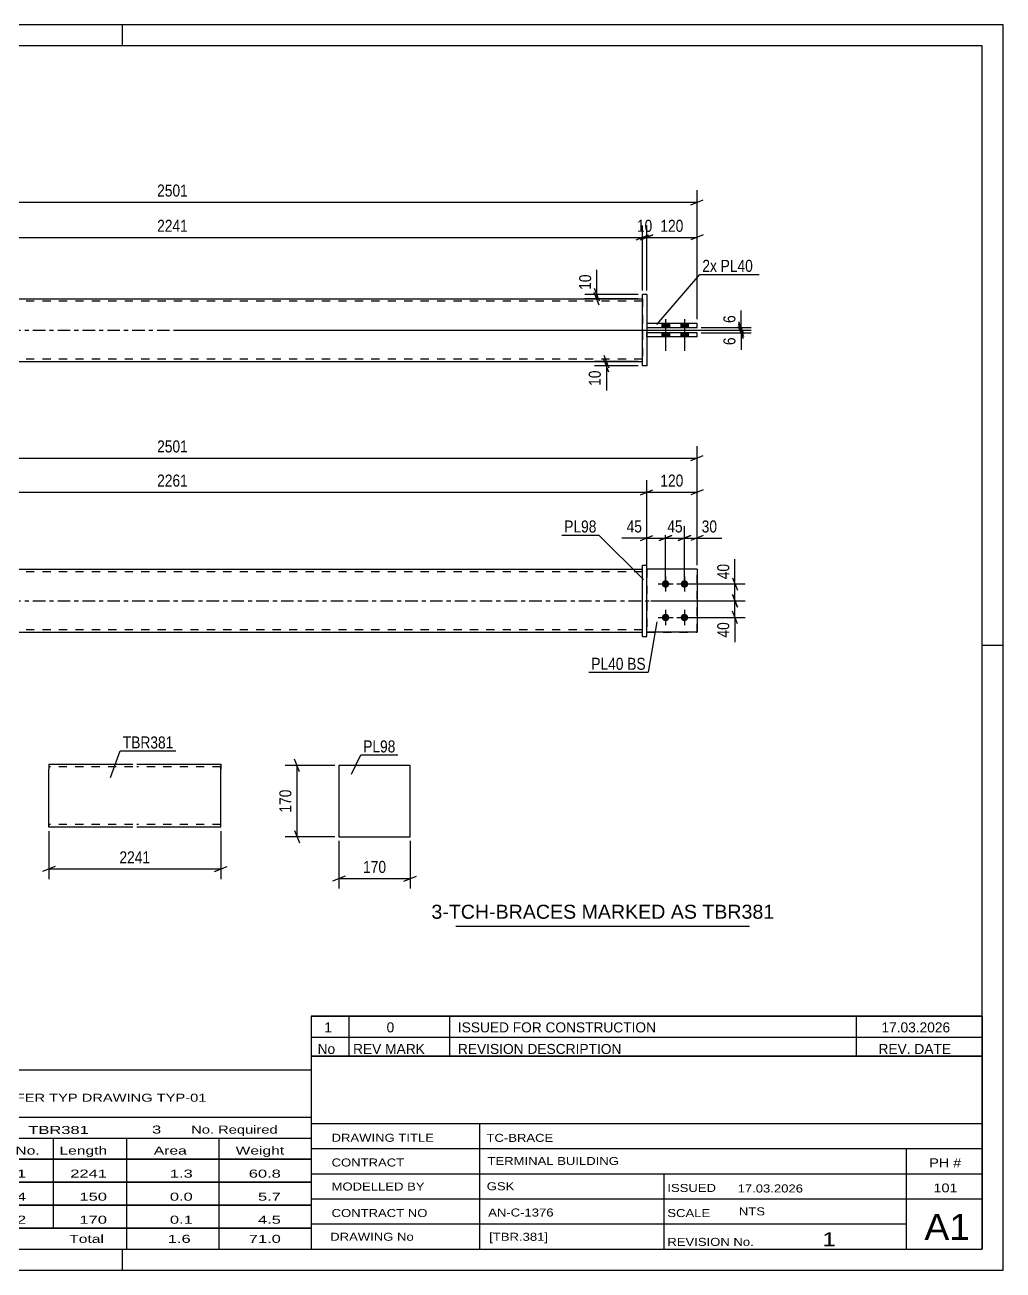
# Model space of a CAD drawing. Header units: millimetres. Extents: x 0 to 420, y 0 to 297.
# Drawn here: x 186.8 to 420, y 0 to 297 of the extents above; entities that cross this region are included whole.
import ezdxf

# ---------------------------------------------------------------- set-up
doc = ezdxf.new("R2010")
doc.units = ezdxf.units.MM
doc.linetypes.add('DXK_LINE_DOT2', pattern=[3.9198, 1.9599, -1.9599])
doc.linetypes.add('DXK_LINE_DOT3', pattern=[5.9187, 2.979, -0.9799, 0.9799, -0.9799])
doc.styles.add('Arial', font='ARIAL.TTF', dxfattribs={"height": 0.2})
doc.styles.add('Arial Narrow', font='ARIALN.TTF', dxfattribs={"height": 0.2})

# ---------------------------------------------------------------- blocks, each defined once
blk = doc.blocks.new('Unknown-580550349-1162')
at = {"color": 5, "linetype": 'Continuous'}
for p, q in [((420, 297), (0, 297)), ((210, 292), (210, 297)), ((420, 0), (420, 297)), ((415, 292), (5, 292)), ((415, 5), (415, 292)), ((420, 149), (415, 149)), ((5, 5), (415, 5)), ((210, 0), (210, 5)), ((0, 0), (420, 0))]:
    blk.add_line(p, q, dxfattribs=at)
blk = doc.blocks.new('Part-580550349-1785 - 1768')
at = {"color": 2, "linetype": 'Continuous'}
for p, q in [((334.02, 151.15), (334.02, 168.15)), ((334.02, 168.15), (335.02, 168.15)), ((335.02, 151.15), (335.02, 168.15)), ((334.02, 151.15), (335.02, 151.15))]:
    blk.add_line(p, q, dxfattribs=at)
blk = doc.blocks.new('Part-580550349-1775 - 1768')
at = {"color": 7, "linetype": 'DXK_LINE_DOT2'}
for p, q in [((347.02, 167.15), (335.02, 167.15)), ((335.02, 167.15), (335.02, 152.15)), ((347.02, 152.15), (347.02, 167.15)), ((335.02, 152.15), (347.02, 152.15))]:
    blk.add_line(p, q, dxfattribs=at)
blk = doc.blocks.new('Part-580550349-1780 - 1768')
at = {"color": 2, "linetype": 'Continuous'}
for p, q in [((347.02, 167.15), (335.02, 167.15)), ((347.02, 167.15), (347.02, 152.15)), ((347.02, 152.15), (335.02, 152.15))]:
    blk.add_line(p, q, dxfattribs=at)
at = {"color": 7, "linetype": 'DXK_LINE_DOT2'}
blk.add_line((335.02, 167.15), (335.02, 152.15), dxfattribs=at)
blk = doc.blocks.new('Part-580550349-1805 - 1768')
at = {"color": 2, "linetype": 'Continuous'}
for p, q in [((109.88, 167.15), (334.02, 167.15)), ((109.88, 152.15), (334.02, 152.15))]:
    blk.add_line(p, q, dxfattribs=at)
at = {"color": 7, "linetype": 'DXK_LINE_DOT2'}
for p, q in [((109.88, 152.15), (109.88, 167.15)), ((334.02, 166.55), (109.88, 166.55)), ((334.02, 152.15), (334.02, 167.15)), ((334.02, 152.75), (109.88, 152.75))]:
    blk.add_line(p, q, dxfattribs=at)
at = {"color": 7, "linetype": 'DXK_LINE_DOT3'}
blk.add_line((99.88, 159.65), (344.02, 159.65), dxfattribs=at)
blk = doc.blocks.new('Bolt-580550349-1806 - 1768')
at = {"linetype": 'Continuous'}
for points in [[(339.52, 164.55, -1), (339.52, 162.75, -1)], [(344.02, 164.55, -1), (344.02, 162.75, -1)], [(339.52, 156.55, -1), (339.52, 154.75, -1)], [(344.02, 156.55, -1), (344.02, 154.75, -1)]]:
    blk.add_hatch(color=1, dxfattribs=at).paths.add_polyline_path(points)
at = {"color": 1, "linetype": 'Continuous'}
for p, q in [((337.72, 163.65), (341.32, 163.65)), ((339.52, 165.45), (339.52, 161.85)), ((342.22, 163.65), (345.82, 163.65)), ((344.02, 165.45), (344.02, 161.85)), ((339.52, 157.45), (339.52, 153.85)), ((344.02, 157.45), (344.02, 153.85)), ((337.72, 155.65), (341.32, 155.65)), ((342.22, 155.65), (345.82, 155.65))]:
    blk.add_line(p, q, dxfattribs=at)
blk = doc.blocks.new('Part-580550349-2085 - 2079')
at = {"color": 2, "linetype": 'Continuous'}
for p, q in [((347.02, 225.79), (335.02, 225.79)), ((347.02, 224.79), (347.02, 225.79)), ((335.02, 224.79), (347.02, 224.79))]:
    blk.add_line(p, q, dxfattribs=at)
at = {"color": 7, "linetype": 'DXK_LINE_DOT2'}
blk.add_line((335.02, 225.79), (335.02, 224.79), dxfattribs=at)
blk = doc.blocks.new('Part-580550349-2090 - 2079')
at = {"color": 2, "linetype": 'Continuous'}
for p, q in [((347.02, 223.59), (335.02, 223.59)), ((347.02, 222.59), (347.02, 223.59)), ((347.02, 222.59), (335.02, 222.59))]:
    blk.add_line(p, q, dxfattribs=at)
at = {"color": 7, "linetype": 'DXK_LINE_DOT2'}
blk.add_line((335.02, 222.59), (335.02, 223.59), dxfattribs=at)
blk = doc.blocks.new('Part-580550349-2107 - 2079')
at = {"color": 2, "linetype": 'Continuous'}
for p, q in [((109.88, 231.69), (334.02, 231.69)), ((109.88, 216.69), (334.02, 216.69))]:
    blk.add_line(p, q, dxfattribs=at)
at = {"color": 7, "linetype": 'DXK_LINE_DOT2'}
for p, q in [((109.88, 216.69), (109.88, 231.69)), ((334.02, 231.69), (334.02, 216.69)), ((334.02, 231.09), (109.88, 231.09)), ((334.02, 217.29), (109.88, 217.29))]:
    blk.add_line(p, q, dxfattribs=at)
at = {"color": 7, "linetype": 'DXK_LINE_DOT3'}
blk.add_line((99.88, 224.19), (344.02, 224.19), dxfattribs=at)
blk = doc.blocks.new('Part-580550349-2091 - 2079')
at = {"color": 2, "linetype": 'Continuous'}
for p, q in [((335.02, 232.69), (334.02, 232.69)), ((334.02, 215.69), (334.02, 232.69)), ((335.02, 232.69), (335.02, 215.69)), ((335.02, 215.69), (334.02, 215.69))]:
    blk.add_line(p, q, dxfattribs=at)
blk = doc.blocks.new('Bolt-580550349-2108 - 2079')
at = {"linetype": 'Continuous'}
for points in [[(340.42, 225.79), (338.62, 225.79), (338.62, 224.79), (340.42, 224.79)], [(340.42, 225.79), (338.62, 225.79), (338.62, 224.79), (340.42, 224.79)], [(344.92, 225.79), (343.12, 225.79), (343.12, 224.79), (344.92, 224.79)], [(344.92, 225.79), (343.12, 225.79), (343.12, 224.79), (344.92, 224.79)], [(340.42, 223.59), (338.62, 223.59), (338.62, 222.59), (340.42, 222.59)], [(340.42, 223.59), (338.62, 223.59), (338.62, 222.59), (340.42, 222.59)], [(344.92, 223.59), (343.12, 223.59), (343.12, 222.59), (344.92, 222.59)], [(344.92, 223.59), (343.12, 223.59), (343.12, 222.59), (344.92, 222.59)]]:
    blk.add_hatch(color=1, dxfattribs=at).paths.add_polyline_path(points)
at = {"color": 1, "linetype": 'Continuous'}
for p, q in [((338.62, 225.79), (338.62, 224.79)), ((338.62, 225.79), (338.62, 224.79)), ((339.52, 226.79), (339.52, 219.29)), ((339.52, 226.79), (339.52, 219.29)), ((340.42, 225.79), (340.42, 224.79)), ((340.42, 225.79), (340.42, 224.79)), ((343.12, 225.79), (343.12, 224.79)), ((343.12, 225.79), (343.12, 224.79)), ((344.02, 226.79), (344.02, 219.29)), ((344.02, 226.79), (344.02, 219.29)), ((344.92, 225.79), (344.92, 224.79)), ((344.92, 225.79), (344.92, 224.79)), ((338.62, 223.59), (338.62, 222.59)), ((338.62, 223.59), (338.62, 222.59)), ((340.42, 223.59), (340.42, 222.59)), ((340.42, 223.59), (340.42, 222.59)), ((343.12, 223.59), (343.12, 222.59)), ((343.12, 223.59), (343.12, 222.59)), ((344.92, 223.59), (344.92, 222.59)), ((344.92, 223.59), (344.92, 222.59))]:
    blk.add_line(p, q, dxfattribs=at)
blk = doc.blocks.new('Part-580550349-1391 - 1375')
at = {"color": 2, "linetype": 'Continuous'}
for p, q in [((278.64, 120.38), (261.64, 120.38)), ((261.64, 120.38), (261.64, 103.38)), ((278.64, 103.38), (278.64, 120.38)), ((261.64, 103.38), (278.64, 103.38))]:
    blk.add_line(p, q, dxfattribs=at)
blk = doc.blocks.new('Part-580550349-1272 - 1254')
at = {"color": 2, "linetype": 'Continuous'}
for p, q in [((192.46, 120.67), (192.46, 119.47)), ((192.46, 120.67), (212.46, 120.67)), ((192.46, 106.41), (192.46, 119.47)), ((213.46, 120.67), (233.46, 120.67)), ((233.46, 120.67), (233.46, 120.57)), ((233.46, 120.57), (233.46, 119.47)), ((233.46, 105.67), (233.46, 119.47)), ((192.46, 105.76), (192.46, 106.41)), ((192.46, 105.67), (192.46, 105.76)), ((212.46, 105.67), (192.46, 105.67)), ((233.46, 105.67), (213.46, 105.67))]:
    blk.add_line(p, q, dxfattribs=at)
at = {"color": 7, "linetype": 'DXK_LINE_DOT2'}
for p, q in [((212.46, 120.07), (192.46, 120.07)), ((233.46, 120.07), (213.46, 120.07)), ((233.46, 119.47), (233.46, 120.31)), ((192.46, 106.41), (192.46, 106.02)), ((192.46, 106.27), (192.46, 106.31)), ((212.46, 106.27), (192.46, 106.27)), ((233.46, 106.27), (213.46, 106.27)), ((233.46, 106.27), (233.46, 106.31))]:
    blk.add_line(p, q, dxfattribs=at)
blk = doc.blocks.new('StraightDimension-580550349-1971 - 1768')
at = {"color": 7, "linetype": 'Continuous'}
for p, q in [((345.02, 163.65), (358.46, 163.65)), ((355.46, 165.15), (356.66, 162.15)), ((356.06, 159.65), (356.06, 163.65)), ((356.66, 158.15), (355.46, 161.15)), ((336.02, 159.65), (358.46, 159.65))]:
    blk.add_line(p, q, dxfattribs=at)
at = {"color": 0}
blk.add_wipeout([(355.31, 169.04), (351.11, 169.04), (351.11, 164.18), (355.31, 164.18)], dxfattribs=at)
at = {"color": 7, "linetype": 'Continuous'}
blk.add_line((356.06, 163.65), (356.06, 169.56), dxfattribs=at)
blk.add_line((356.06, 163.65), (356.06, 169.56), dxfattribs=at)
at = {"color": 3, "style": 'Arial Narrow'}
blk.add_text('40', height=2.863, rotation=90.0002, dxfattribs=at).set_placement((354.71, 164.78))
blk = doc.blocks.new('StraightDimension-580550349-2003 - 1768')
at = {"color": 7, "linetype": 'Continuous'}
for p, q in [((335.02, 168.15), (335.02, 177.44)), ((339.52, 164.65), (339.52, 177.44)), ((333.52, 173.99), (336.52, 175.19)), ((335.02, 174.59), (339.52, 174.59)), ((341.02, 175.19), (338.02, 173.99))]:
    blk.add_line(p, q, dxfattribs=at)
at = {"color": 0}
blk.add_wipeout([(334.49, 175.34), (334.49, 179.54), (329.64, 179.54), (329.64, 175.34)], dxfattribs=at)
at = {"color": 7, "linetype": 'Continuous'}
blk.add_line((335.02, 174.59), (329.11, 174.59), dxfattribs=at)
blk.add_line((335.02, 174.59), (329.11, 174.59), dxfattribs=at)
at = {"color": 3, "style": 'Arial Narrow'}
blk.add_text('45', height=2.863, dxfattribs=at).set_placement((330.24, 175.94))
blk = doc.blocks.new('StraightDimension-580550349-1962 - 1768')
at = {"color": 7, "linetype": 'Continuous'}
for p, q in [((355.46, 161.15), (356.66, 158.15)), ((336.02, 159.65), (358.46, 159.65)), ((356.06, 155.65), (356.06, 159.65)), ((345.02, 155.65), (358.46, 155.65)), ((356.66, 154.15), (355.46, 157.15))]:
    blk.add_line(p, q, dxfattribs=at)
at = {"color": 0}
blk.add_wipeout([(355.31, 155.13), (351.11, 155.13), (351.11, 150.27), (355.31, 150.27)], dxfattribs=at)
at = {"color": 7, "linetype": 'Continuous'}
blk.add_line((356.06, 155.65), (356.06, 149.75), dxfattribs=at)
blk.add_line((356.06, 155.65), (356.06, 149.75), dxfattribs=at)
at = {"color": 3, "style": 'Arial Narrow'}
blk.add_text('40', height=2.863, rotation=90.0002, dxfattribs=at).set_placement((354.71, 150.87))
blk = doc.blocks.new('StraightDimension-580550349-1898 - 1768')
at = {"color": 7, "linetype": 'Continuous'}
for p, q in [((335.02, 168.15), (335.02, 188.38)), ((347.02, 168.15), (347.02, 188.38)), ((333.52, 184.93), (336.52, 186.13)), ((335.02, 185.53), (347.02, 185.53)), ((348.52, 186.13), (345.52, 184.93))]:
    blk.add_line(p, q, dxfattribs=at)
at = {"color": 0}
blk.add_wipeout([(344.36, 186.28), (344.36, 190.48), (337.68, 190.48), (337.68, 186.28)], dxfattribs=at)
at = {"color": 3, "style": 'Arial Narrow'}
blk.add_text('120', height=2.863, dxfattribs=at).set_placement((338.28, 186.88))
blk = doc.blocks.new('StraightDimension-580550349-1917 - 1768')
at = {"color": 7, "linetype": 'Continuous'}
for p, q in [((108.88, 160.65), (108.88, 188.38)), ((335.02, 168.15), (335.02, 188.38)), ((110.38, 186.13), (107.38, 184.93)), ((108.88, 185.53), (335.02, 185.53)), ((333.52, 184.93), (336.52, 186.13))]:
    blk.add_line(p, q, dxfattribs=at)
at = {"color": 0}
blk.add_wipeout([(226.21, 186.28), (226.21, 190.48), (217.69, 190.48), (217.69, 186.28)], dxfattribs=at)
at = {"color": 3, "style": 'Arial Narrow'}
blk.add_text('2261', height=2.863, dxfattribs=at).set_placement((218.29, 186.88))
blk = doc.blocks.new('StraightDimension-580550349-2019 - 1768')
at = {"color": 7, "linetype": 'Continuous'}
for p, q in [((339.52, 164.65), (339.52, 177.44)), ((344.02, 164.65), (344.02, 177.44)), ((338.02, 173.99), (341.02, 175.19)), ((339.52, 174.59), (344.02, 174.59)), ((345.52, 175.19), (342.52, 173.99))]:
    blk.add_line(p, q, dxfattribs=at)
at = {"color": 0}
blk.add_wipeout([(344.2, 175.34), (344.2, 179.54), (339.34, 179.54), (339.34, 175.34)], dxfattribs=at)
at = {"color": 3, "style": 'Arial Narrow'}
blk.add_text('45', height=2.863, dxfattribs=at).set_placement((339.94, 175.94))
blk = doc.blocks.new('StraightDimension-580550349-2032 - 1768')
at = {"color": 7, "linetype": 'Continuous'}
for p, q in [((344.02, 164.65), (344.02, 177.44)), ((347.02, 168.15), (347.02, 177.44)), ((342.52, 173.99), (345.52, 175.19)), ((344.02, 174.59), (347.02, 174.59)), ((348.52, 175.19), (345.52, 173.99))]:
    blk.add_line(p, q, dxfattribs=at)
at = {"color": 0}
blk.add_wipeout([(352.4, 175.34), (352.4, 179.54), (347.54, 179.54), (347.54, 175.34)], dxfattribs=at)
at = {"color": 7, "linetype": 'Continuous'}
blk.add_line((347.02, 174.59), (352.92, 174.59), dxfattribs=at)
blk.add_line((347.02, 174.59), (352.92, 174.59), dxfattribs=at)
at = {"color": 3, "style": 'Arial Narrow'}
blk.add_text('30', height=2.863, dxfattribs=at).set_placement((348.14, 175.94))
blk = doc.blocks.new('StraightDimension-580550349-3765 - 1768')
at = {"color": 7, "linetype": 'Continuous'}
for p, q in [((96.88, 168.15), (96.88, 196.53)), ((347.02, 168.15), (347.02, 196.53)), ((98.38, 194.28), (95.38, 193.08)), ((96.88, 193.68), (347.02, 193.68)), ((345.52, 193.08), (348.52, 194.28))]:
    blk.add_line(p, q, dxfattribs=at)
at = {"color": 0}
blk.add_wipeout([(226.21, 194.43), (226.21, 198.63), (217.69, 198.63), (217.69, 194.43)], dxfattribs=at)
at = {"color": 3, "style": 'Arial Narrow'}
blk.add_text('2501', height=2.863, dxfattribs=at).set_placement((218.29, 195.03))
blk = doc.blocks.new('StraightDimension-580550349-2155 - 2079')
at = {"color": 7, "linetype": 'Continuous'}
for p, q in [((356.92, 226.29), (358.12, 223.29)), ((222.95, 224.19), (359.92, 224.19)), ((348.02, 224.79), (359.92, 224.79)), ((358.12, 222.69), (356.92, 225.69)), ((357.52, 224.19), (357.52, 224.79))]:
    blk.add_line(p, q, dxfattribs=at)
at = {"color": 0}
blk.add_wipeout([(356.77, 228.34), (352.57, 228.34), (352.57, 225.31), (356.77, 225.31)], dxfattribs=at)
at = {"color": 7, "linetype": 'Continuous'}
blk.add_line((357.52, 224.79), (357.52, 228.87), dxfattribs=at)
blk.add_line((357.52, 224.79), (357.52, 228.87), dxfattribs=at)
at = {"color": 3, "style": 'Arial Narrow'}
blk.add_text('6', height=2.86, rotation=90.0002, dxfattribs=at).set_placement((356.17, 225.91))
blk = doc.blocks.new('StraightDimension-580550349-2230 - 2079')
at = {"color": 7, "linetype": 'Continuous'}
for p, q in [((332.52, 245.7), (335.52, 246.9)), ((336.52, 246.9), (333.52, 245.7)), ((334.02, 233.69), (334.02, 249.15)), ((335.02, 233.69), (335.02, 249.15)), ((334.02, 246.3), (335.02, 246.3))]:
    blk.add_line(p, q, dxfattribs=at)
at = {"color": 0}
blk.add_wipeout([(336.95, 247.05), (336.95, 251.25), (332.09, 251.25), (332.09, 247.05)], dxfattribs=at)
at = {"color": 3, "style": 'Arial Narrow'}
blk.add_text('10', height=2.863, dxfattribs=at).set_placement((332.69, 247.65))
blk = doc.blocks.new('StraightDimension-580550349-2190 - 2079')
at = {"color": 7, "linetype": 'Continuous'}
for p, q in [((333.52, 245.7), (336.52, 246.9)), ((335.02, 233.69), (335.02, 249.15)), ((348.52, 246.9), (345.52, 245.7)), ((347.02, 226.79), (347.02, 249.15)), ((335.02, 246.3), (347.02, 246.3))]:
    blk.add_line(p, q, dxfattribs=at)
at = {"color": 0}
blk.add_wipeout([(344.36, 247.05), (344.36, 251.25), (337.68, 251.25), (337.68, 247.05)], dxfattribs=at)
at = {"color": 3, "style": 'Arial Narrow'}
blk.add_text('120', height=2.863, dxfattribs=at).set_placement((338.28, 247.65))
blk = doc.blocks.new('StraightDimension-580550349-2162 - 2079')
at = {"color": 7, "linetype": 'Continuous'}
for p, q in [((222.95, 224.19), (359.92, 224.19)), ((348.02, 223.59), (359.92, 223.59)), ((356.92, 225.69), (358.12, 222.69)), ((358.12, 222.09), (356.92, 225.09)), ((357.52, 223.59), (357.52, 224.19))]:
    blk.add_line(p, q, dxfattribs=at)
at = {"color": 0}
blk.add_wipeout([(356.77, 223.06), (352.57, 223.06), (352.57, 220.03), (356.77, 220.03)], dxfattribs=at)
at = {"color": 7, "linetype": 'Continuous'}
blk.add_line((357.52, 223.59), (357.52, 219.51), dxfattribs=at)
blk.add_line((357.52, 223.59), (357.52, 219.51), dxfattribs=at)
at = {"color": 3, "style": 'Arial Narrow'}
blk.add_text('6', height=2.86, rotation=90.0002, dxfattribs=at).set_placement((356.17, 220.63))
blk = doc.blocks.new('StraightDimension-580550349-2220 - 2079')
at = {"color": 7, "linetype": 'Continuous'}
for p, q in [((111.38, 246.9), (108.38, 245.7)), ((109.88, 233.69), (109.88, 249.15)), ((332.52, 245.7), (335.52, 246.9)), ((334.02, 233.69), (334.02, 249.15)), ((109.88, 246.3), (334.02, 246.3))]:
    blk.add_line(p, q, dxfattribs=at)
at = {"color": 0}
blk.add_wipeout([(226.21, 247.05), (226.21, 251.25), (217.69, 251.25), (217.69, 247.05)], dxfattribs=at)
at = {"color": 3, "style": 'Arial Narrow'}
blk.add_text('2241', height=2.863, dxfattribs=at).set_placement((218.29, 247.65))
blk = doc.blocks.new('StraightDimension-580550349-2241 - 2079')
at = {"color": 7, "linetype": 'Continuous'}
for p, q in [((96.88, 226.79), (96.88, 257.56)), ((347.02, 226.79), (347.02, 257.56)), ((98.38, 255.31), (95.38, 254.11)), ((96.88, 254.71), (347.02, 254.71)), ((345.52, 254.11), (348.52, 255.31))]:
    blk.add_line(p, q, dxfattribs=at)
at = {"color": 0}
blk.add_wipeout([(226.21, 255.46), (226.21, 259.66), (217.69, 259.66), (217.69, 255.46)], dxfattribs=at)
at = {"color": 3, "style": 'Arial Narrow'}
blk.add_text('2501', height=2.863, dxfattribs=at).set_placement((218.29, 256.06))
blk = doc.blocks.new('StraightDimension-580550349-2252 - 2079')
at = {"color": 7, "linetype": 'Continuous'}
for p, q in [((333.02, 232.69), (320.27, 232.69)), ((333.02, 231.69), (320.27, 231.69)), ((322.52, 234.19), (323.72, 231.19)), ((323.72, 230.19), (322.52, 233.19)), ((323.12, 231.69), (323.12, 232.69))]:
    blk.add_line(p, q, dxfattribs=at)
at = {"color": 0}
blk.add_wipeout([(322.37, 238.07), (318.17, 238.07), (318.17, 233.21), (322.37, 233.21)], dxfattribs=at)
at = {"color": 7, "linetype": 'Continuous'}
blk.add_line((323.12, 232.69), (323.12, 238.59), dxfattribs=at)
blk.add_line((323.12, 232.69), (323.12, 238.59), dxfattribs=at)
at = {"color": 3, "style": 'Arial Narrow'}
blk.add_text('10', height=2.863, rotation=90.0002, dxfattribs=at).set_placement((321.77, 233.81))
blk = doc.blocks.new('StraightDimension-580550349-2263 - 2079')
at = {"color": 7, "linetype": 'Continuous'}
for p, q in [((324.82, 218.19), (326.02, 215.19)), ((326.02, 214.19), (324.82, 217.19)), ((333.02, 216.69), (322.57, 216.69)), ((333.02, 215.69), (322.57, 215.69)), ((325.42, 215.69), (325.42, 216.69))]:
    blk.add_line(p, q, dxfattribs=at)
at = {"color": 0}
blk.add_wipeout([(324.67, 215.16), (320.47, 215.16), (320.47, 210.31), (324.67, 210.31)], dxfattribs=at)
at = {"color": 7, "linetype": 'Continuous'}
blk.add_line((325.42, 215.69), (325.42, 209.78), dxfattribs=at)
blk.add_line((325.42, 215.69), (325.42, 209.78), dxfattribs=at)
at = {"color": 3, "style": 'Arial Narrow'}
blk.add_text('10', height=2.863, rotation=90.0002, dxfattribs=at).set_placement((324.07, 210.91))
blk = doc.blocks.new('StraightDimension-580550349-1393 - 1375')
at = {"color": 7, "linetype": 'Continuous'}
for p, q in [((261.64, 102.38), (261.64, 90.98)), ((278.64, 102.38), (278.64, 90.98)), ((263.14, 93.98), (260.14, 92.78)), ((261.64, 93.38), (278.64, 93.38)), ((277.14, 92.78), (280.14, 93.98))]:
    blk.add_line(p, q, dxfattribs=at)
at = {"color": 0}
blk.add_wipeout([(273.49, 94.13), (273.49, 98.33), (266.8, 98.33), (266.8, 94.13)], dxfattribs=at)
at = {"color": 3, "style": 'Arial Narrow'}
blk.add_text('170', height=2.863, dxfattribs=at).set_placement((267.4, 94.73))
blk = doc.blocks.new('StraightDimension-580550349-1398 - 1375')
at = {"color": 7, "linetype": 'Continuous'}
for p, q in [((252.24, 118.88), (251.04, 121.88)), ((260.64, 120.38), (248.79, 120.38)), ((251.64, 103.38), (251.64, 120.38)), ((251.04, 104.88), (252.24, 101.88)), ((260.64, 103.38), (248.79, 103.38))]:
    blk.add_line(p, q, dxfattribs=at)
at = {"color": 0}
blk.add_wipeout([(250.89, 115.22), (246.69, 115.22), (246.69, 108.53), (250.89, 108.53)], dxfattribs=at)
at = {"color": 3, "style": 'Arial Narrow'}
blk.add_text('170', height=2.863, rotation=90.0002, dxfattribs=at).set_placement((250.29, 109.13))
blk = doc.blocks.new('StraightDimension-580550349-1354 - 1254')
at = {"color": 7, "linetype": 'Continuous'}
for p, q in [((192.46, 104.67), (192.46, 93.27)), ((233.46, 104.67), (233.46, 93.27)), ((193.96, 96.27), (190.96, 95.07)), ((192.46, 95.67), (233.46, 95.67)), ((231.96, 95.07), (234.96, 96.27))]:
    blk.add_line(p, q, dxfattribs=at)
at = {"color": 0}
blk.add_wipeout([(217.21, 96.42), (217.21, 100.62), (208.7, 100.62), (208.7, 96.42)], dxfattribs=at)
at = {"color": 3, "style": 'Arial Narrow'}
blk.add_text('2241', height=2.863, dxfattribs=at).set_placement((209.3, 97.02))
blk = doc.blocks.new('Unknown-580550349-4416')
at = {"color": 7, "linetype": 'Continuous'}
for p, q in [((255, 51.05), (255, 5)), ((255, 51.05), (415, 51.05)), ((415, 51), (415, 5)), ((255, 35), (415, 35)), ((295.14, 35), (295.14, 5)), ((255, 29), (415, 29)), ((397, 5.05), (397, 29.05)), ((255, 23), (415, 23)), ((339.14, 23), (339.14, 5)), ((255, 17), (415, 17)), ((255, 11), (397, 11)), ((255, 5), (415, 5))]:
    blk.add_line(p, q, dxfattribs=at)
at = {"color": 7, "style": 'Arial Narrow'}
for s, height, width, p in [('DRAWING TITLE', 1.9089, 1.425378, (259.88, 30.61)), ('TC-BRACE', 1.909, 1.425378, (296.81, 30.59)), ('TERMINAL BUILDING', 1.9089, 1.425378, (297.06, 25.07)), ('CONTRACT', 1.909, 1.425378, (259.88, 24.71)), ('MODELLED BY', 1.9089, 1.425378, (259.88, 18.98)), ('GSK', 1.909, 1.425378, (296.88, 19.04)), ('ISSUED', 1.909, 1.425378, (339.94, 18.64)), ('17.03.2026', 1.909, 1.425378, (356.69, 18.52)), ('CONTRACT NO', 1.9089, 1.425378, (259.88, 12.66)), ('AN-C-1376', 1.909, 1.425378, (297.23, 12.78)), ('SCALE', 1.909, 1.425378, (339.94, 12.65)), ('A1', 6.204, 1.25, (401.24, 7.2)), ('DRAWING No', 1.909, 1.425378, (259.56, 7)), ('[TBR.381]', 1.909, 1.425378, (297.46, 6.99)), ('1', 3.34, 1.5, (376.91, 5.68)), ('REVISION No.', 1.9089, 1.425378, (339.94, 5.77))]:
    blk.add_text(s, height=height, dxfattribs=dict(at, width=width)).set_placement(p)
at = {"color": 7, "linetype": 'Continuous', "style": 'Arial Narrow'}
for s, height, width, p in [('PH #', 2.1, 1.42538, (402.4, 24.55)), ('101', 2.1, 1.42538, (403.41, 18.55)), ('NTS', 1.909, 1.425378, (357, 13.05))]:
    blk.add_text(s, height=height, dxfattribs=dict(at, width=width)).set_placement(p)
blk = doc.blocks.new('Unknown-580550349-4417')
at = {"color": 7, "linetype": 'Continuous'}
for p, q in [((255, 60.55), (415, 60.55)), ((415, 60.55), (255, 60.55)), ((255, 60.55), (255, 55.55)), ((264, 60.55), (264, 55.55)), ((288, 60.55), (288, 55.55)), ((385, 60.55), (385, 55.55)), ((415, 60.55), (415, 55.55)), ((255, 55.55), (415, 55.55)), ((255, 55.55), (255, 51.05)), ((255, 55.55), (415, 55.55)), ((264, 55.55), (264, 51.05)), ((288, 55.55), (288, 51.05)), ((385, 55.55), (385, 51.05)), ((415, 55.55), (415, 51.05)), ((415, 51.05), (255, 51.05))]:
    blk.add_line(p, q, dxfattribs=at)
at = {"color": 7, "linetype": 'Continuous', "style": 'Arial Narrow'}
for s, height, width, p in [('1', 2.39, 1.196471, (258.16, 56.7)), ('0', 2.39, 1.196471, (273, 56.7)), ('ISSUED FOR CONSTRUCTION', 2.3861, 1.196471, (290, 56.7)), ('17.03.2026', 2.386, 1.196471, (391, 56.7)), ('No', 2.386, 1.2, (256.54, 51.55)), ('REV MARK', 2.386, 1.2, (265, 51.55)), ('REVISION DESCRIPTION', 2.3861, 1.2, (290, 51.55)), ('REV. DATE', 2.386, 1.2, (390.28, 51.55))]:
    blk.add_text(s, height=height, dxfattribs=dict(at, width=width)).set_placement(p)
blk = doc.blocks.new('Unknown-580550349-4418')
at = {"color": 7, "linetype": 'Continuous'}
for p, q in [((95, 47.75), (255, 47.75)), ((95, 36.5), (95, 47.75)), ((255, 47.75), (255, 36.5)), ((95, 36.5), (255, 36.5)), ((95, 36.5), (95, 31.5)), ((255, 36.5), (255, 31.5)), ((95, 31.5), (255, 31.5)), ((95, 31.5), (95, 26.5)), ((119, 31.5), (119, 26.5)), ((154.5, 31.5), (154.5, 26.5)), ((180.5, 31.5), (180.5, 26.5)), ((193.5, 31.5), (193.5, 26.5)), ((211, 31.5), (211, 26.5)), ((233, 31.5), (233, 26.5)), ((255, 31.5), (255, 26.5)), ((95, 26.5), (255, 26.5)), ((95, 26.45), (95, 21.05)), ((95, 26.45), (255, 26.45)), ((119, 26.5), (119, 21)), ((154.5, 26.5), (154.5, 21)), ((180.5, 26.5), (180.5, 21)), ((193.5, 26.5), (193.5, 21)), ((211, 26.5), (211, 21)), ((233, 26.5), (233, 21)), ((255, 26.45), (255, 21.05)), ((95, 21.05), (255, 21.05)), ((95, 20.95), (95, 15.55)), ((95, 20.95), (255, 20.95)), ((119, 21), (119, 15.5)), ((154.5, 21), (154.5, 15.5)), ((180.5, 21), (180.5, 15.5)), ((193.5, 21), (193.5, 15.5)), ((211, 21), (211, 15.5)), ((233, 21), (233, 15.5)), ((255, 20.95), (255, 15.55)), ((95, 15.55), (255, 15.55)), ((95, 15.45), (95, 10.05)), ((95, 15.45), (255, 15.45)), ((119, 15.5), (119, 10)), ((154.5, 15.5), (154.5, 10)), ((180.5, 15.5), (180.5, 10)), ((193.5, 15.5), (193.5, 10)), ((211, 15.5), (211, 10)), ((233, 15.5), (233, 10)), ((255, 15.45), (255, 10.05)), ((95, 10.05), (255, 10.05)), ((95, 10), (255, 10)), ((95, 10), (95, 5)), ((211, 10), (211, 5)), ((233, 10), (233, 5)), ((255, 10), (255, 5)), ((95, 5), (255, 5))]:
    blk.add_line(p, q, dxfattribs=at)
at = {"color": 7, "style": 'Arial Narrow'}
for s, height, width, p in [('GENERAL NOTES & WELD DETAILS :', 2.8633, 1.4, (96.15, 40.06)), ('REFER TYP DRAWING TYP-01', 1.9089, 1.6, (179.7, 40.16)), ("MATERIAL LIST FOR ASSEMBLY MK'D", 1.9089, 1.6, (96.15, 32.56)), ('TBR381', 1.909, 1.794707, (187.59, 32.47)), ('3', 1.91, 1.794707, (217.08, 32.56)), ('No. Required', 1.9089, 1.6, (226.41, 32.56)), ('Mark', 1.909, 1.7, (96.34, 27.5)), ('Profile', 1.909, 1.7, (129.41, 27.5)), ('Material', 1.909, 1.7, (159.54, 27.56)), ('No.', 1.909, 1.7, (184.5, 27.56)), ('Length', 1.909, 1.7, (195, 27.56)), ('Area', 1.909, 1.7, (217.5, 27.56)), ('Weight', 1.909, 1.7, (237, 27.56))]:
    blk.add_text(s, height=height, dxfattribs=dict(at, width=width)).set_placement(p)
at = {"color": 7, "linetype": 'Continuous', "style": 'Arial Narrow'}
for s, height, width, p in [('TBR381', 1.909, 1.794707, (96.5, 22.06)), ('SHS150*6', 1.909, 1.794707, (121, 22.06)), ('E350', 1.909, 1.794707, (160.74, 22.06)), ('1', 1.91, 1.794707, (184.86, 22.06)), ('2241', 1.909, 1.794707, (197.58, 22.06)), ('1.3', 1.909, 1.794707, (221.32, 22.06)), ('60.8', 1.909, 1.794707, (240.14, 22.06)), ('PL40', 1.909, 1.794707, (96.5, 16.56)), ('PL10*120', 1.909, 1.794707, (121, 16.56)), ('E350', 1.909, 1.794707, (160.74, 16.56)), ('4', 1.91, 1.794707, (184.86, 16.56)), ('150', 1.909, 1.794707, (199.77, 16.56)), ('0.0', 1.909, 1.794707, (221.32, 16.56)), ('5.7', 1.909, 1.794707, (242.33, 16.56)), ('PL98', 1.909, 1.794707, (96.5, 11.06)), ('PL10*170', 1.909, 1.794707, (121, 11.06)), ('E350', 1.909, 1.794707, (160.74, 11.06)), ('2', 1.91, 1.794707, (184.86, 11.06)), ('170', 1.909, 1.794707, (199.77, 11.06)), ('0.1', 1.909, 1.794707, (221.32, 11.06)), ('4.5', 1.909, 1.794707, (242.33, 11.06)), ('Total', 1.909, 1.7, (197.33, 6.5)), ('1.6', 1.909, 1.794707, (220.83, 6.5)), ('71.0', 1.909, 1.794707, (240.14, 6.5))]:
    blk.add_text(s, height=height, dxfattribs=dict(at, width=width)).set_placement(p)
blk = doc.blocks.new('Unknown-580550349-4419')
at = {"color": 7, "linetype": 'Continuous'}
blk.add_line((289.5, 82.05), (359.5, 82.05), dxfattribs=at)
at = {"color": 7, "style": 'Arial'}
blk.add_text('3-TCH-BRACES MARKED AS TBR381', height=3.3428, dxfattribs=at).set_placement((283.69, 83.8))
blk = doc.blocks.new('Mark-580550349-1781 - 1768')
at = {"color": 0}
blk.add_wipeout([(323.04, 175.93), (323.04, 178.93), (315.37, 178.93), (315.37, 175.93)], dxfattribs=at)
blk.add_wipeout([(323.04, 175.93), (323.04, 178.93), (315.37, 178.93), (315.37, 175.93)], dxfattribs=at)
at = {"color": 30, "linetype": 'Continuous'}
for p in [(314.77, 175.33), (334.25, 164.72)]:
    blk.add_line(p, (323.64, 175.33), dxfattribs=at)
at = {"color": 3, "style": 'Arial Narrow'}
blk.add_text('PL98', height=2.863, dxfattribs=at).set_placement((315.37, 175.93))
blk = doc.blocks.new('MarkSet-580550349-2064 - 1768')
at = {"color": 0}
blk.add_wipeout([(329.49, 143.18), (329.49, 146.18), (321.82, 146.18), (321.82, 143.18)], dxfattribs=at)
blk.add_wipeout([(329.49, 143.18), (329.49, 146.18), (321.82, 146.18), (321.82, 143.18)], dxfattribs=at)
blk.add_wipeout([(334.78, 143.18), (334.78, 146.18), (330.39, 146.18), (330.39, 143.18)], dxfattribs=at)
blk.add_wipeout([(334.78, 143.18), (334.78, 146.18), (330.39, 146.18), (330.39, 143.18)], dxfattribs=at)
at = {"color": 30, "linetype": 'Continuous'}
for p in [(337.45, 154.66), (321.22, 142.58)]:
    blk.add_line(p, (335.38, 142.58), dxfattribs=at)
at = {"color": 3, "style": 'Arial Narrow'}
for s, p in [('PL40', (321.82, 143.18)), ('BS', (330.39, 143.18))]:
    blk.add_text(s, height=2.863, dxfattribs=at).set_placement(p)
blk = doc.blocks.new('MarkSet-580550349-2300 - 2079')
at = {"color": 0}
blk.add_wipeout([(351.76, 238.1), (351.76, 241.1), (348.29, 241.1), (348.29, 238.1)], dxfattribs=at)
blk.add_wipeout([(351.76, 238.1), (351.76, 241.1), (348.29, 241.1), (348.29, 238.1)], dxfattribs=at)
at = {"color": 30, "linetype": 'Continuous'}
blk.add_line((337.45, 225.56), (347.69, 237.5), dxfattribs=at)
at = {"color": 0}
blk.add_wipeout([(360.34, 238.1), (360.34, 241.1), (352.66, 241.1), (352.66, 238.1)], dxfattribs=at)
blk.add_wipeout([(360.34, 238.1), (360.34, 241.1), (352.66, 241.1), (352.66, 238.1)], dxfattribs=at)
at = {"color": 30, "linetype": 'Continuous'}
blk.add_line((347.69, 237.5), (361.84, 237.5), dxfattribs=at)
at = {"color": 3, "style": 'Arial Narrow'}
for s, p in [('2x', (348.29, 238.1)), ('PL40', (352.66, 238.1))]:
    blk.add_text(s, height=2.863, dxfattribs=at).set_placement(p)
blk = doc.blocks.new('Mark-580550349-1387 - 1375')
at = {"color": 0}
blk.add_wipeout([(275.1, 123.47), (275.1, 126.47), (267.43, 126.47), (267.43, 123.47)], dxfattribs=at)
blk.add_wipeout([(275.1, 123.47), (275.1, 126.47), (267.43, 126.47), (267.43, 123.47)], dxfattribs=at)
at = {"color": 30, "linetype": 'Continuous'}
for p, q in [((264.62, 118.26), (266.83, 122.87)), ((266.83, 122.87), (275.7, 122.87))]:
    blk.add_line(p, q, dxfattribs=at)
at = {"color": 3, "style": 'Arial Narrow'}
blk.add_text('PL98', height=2.863, dxfattribs=at).set_placement((267.43, 123.47))
blk = doc.blocks.new('Mark-580550349-1267 - 1254')
at = {"color": 0}
blk.add_wipeout([(222.17, 124.42), (222.17, 127.42), (210.11, 127.42), (210.11, 124.42)], dxfattribs=at)
blk.add_wipeout([(222.17, 124.42), (222.17, 127.42), (210.11, 127.42), (210.11, 124.42)], dxfattribs=at)
at = {"color": 30, "linetype": 'Continuous'}
for p, q in [((207.15, 117.51), (209.51, 123.82)), ((209.51, 123.82), (222.77, 123.82))]:
    blk.add_line(p, q, dxfattribs=at)
at = {"color": 3, "style": 'Arial Narrow'}
blk.add_text('TBR381', height=2.863, dxfattribs=at).set_placement((210.11, 124.42))

msp = doc.modelspace()

# ---------------------------------------------------------------- block references
for name in ['Unknown-580550349-1162', 'Part-580550349-2107 - 2079', 'Part-580550349-2091 - 2079', 'Part-580550349-2085 - 2079', 'Bolt-580550349-2108 - 2079', 'Part-580550349-2090 - 2079', 'Part-580550349-1805 - 1768', 'Part-580550349-1785 - 1768', 'Part-580550349-1775 - 1768', 'Part-580550349-1780 - 1768', 'Bolt-580550349-1806 - 1768', 'Part-580550349-1272 - 1254', 'Part-580550349-1391 - 1375', 'Unknown-580550349-4419', 'Unknown-580550349-4417', 'Unknown-580550349-4416', 'Unknown-580550349-4418']:
    msp.add_blockref(name, (0, 0))

# ---------------------------------------------------------------- next in the draw order: block references
for name in ['StraightDimension-580550349-2230 - 2079', 'StraightDimension-580550349-2155 - 2079', 'StraightDimension-580550349-1971 - 1768', 'Mark-580550349-1267 - 1254', 'Mark-580550349-1387 - 1375', 'StraightDimension-580550349-1354 - 1254', 'StraightDimension-580550349-1393 - 1375']:
    msp.add_blockref(name, (0, 0))

# ---------------------------------------------------------------- next in the draw order: block references
for name in ['StraightDimension-580550349-2190 - 2079', 'StraightDimension-580550349-2003 - 1768', 'StraightDimension-580550349-1962 - 1768', 'StraightDimension-580550349-1398 - 1375']:
    msp.add_blockref(name, (0, 0))

# ---------------------------------------------------------------- next in the draw order: block references
for name in ['StraightDimension-580550349-2220 - 2079', 'StraightDimension-580550349-2162 - 2079', 'StraightDimension-580550349-1898 - 1768', 'MarkSet-580550349-2064 - 1768']:
    msp.add_blockref(name, (0, 0))

# ---------------------------------------------------------------- next in the draw order: block references
for name in ['StraightDimension-580550349-2241 - 2079', 'StraightDimension-580550349-2263 - 2079', 'StraightDimension-580550349-1917 - 1768', 'StraightDimension-580550349-2019 - 1768']:
    msp.add_blockref(name, (0, 0))

# ---------------------------------------------------------------- next in the draw order: block references
for name in ['MarkSet-580550349-2300 - 2079', 'StraightDimension-580550349-2252 - 2079', 'StraightDimension-580550349-2032 - 1768']:
    msp.add_blockref(name, (0, 0))

# ---------------------------------------------------------------- next in the draw order: block references
msp.add_blockref('StraightDimension-580550349-3765 - 1768', (0, 0))

# ---------------------------------------------------------------- next in the draw order: block references
msp.add_blockref('Mark-580550349-1781 - 1768', (0, 0))

doc.saveas('drawing.dxf')
